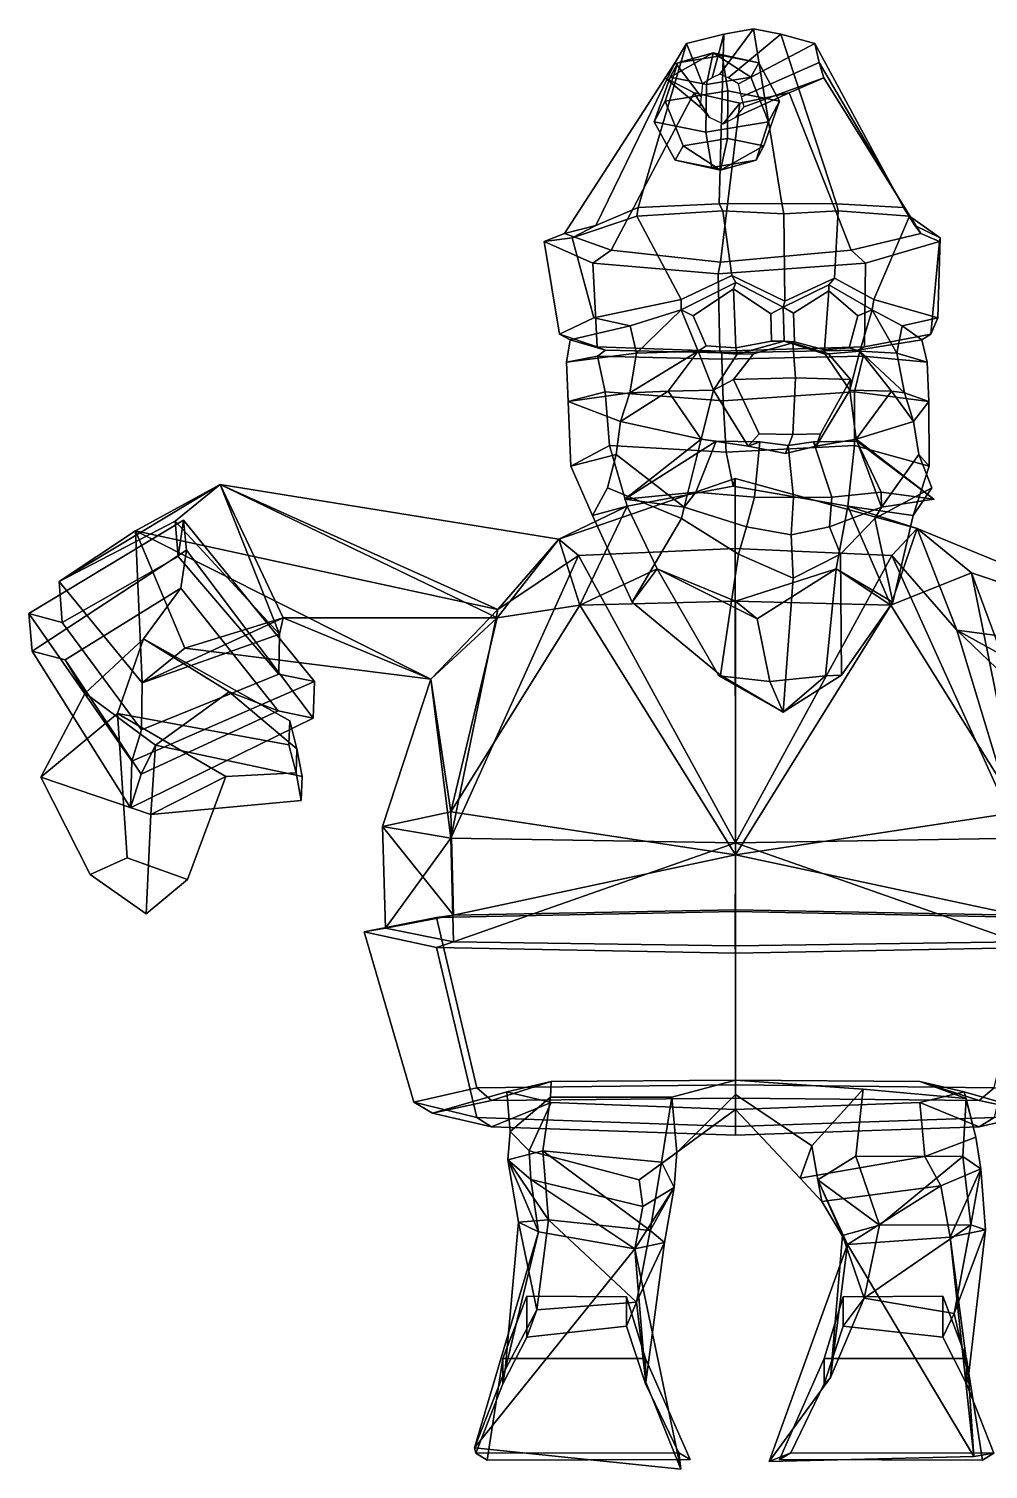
# Model space of a CAD drawing. Extents: x -236 to 242, y -156 to 321.
# Drawn here: x -235.5 to 82, y -156 to 320.6 of the extents above; entities that cross this region are included whole.
import ezdxf

# ---------------------------------------------------------------- set-up
doc = ezdxf.new("R2010")
doc.units = 0

msp = doc.modelspace()

# ---------------------------------------------------------------- linework, layer by layer
for p in [(-38.258839, 164.923309, 106.861572), (63.993511, 164.923309, 87.839935)]:
    msp.add_point(p)
for points in [[(-6.808694, 305.63208, -5.775393), (-9.38543, 304.433685, -4.88881), (-5.545339, 318.81897, 53.368328), (4.241698, 320.606689, 53.343491)], [(13.705205, 262.85379, 104.062263), (4.241698, 320.606689, 53.343491), (-5.545339, 318.81897, 53.368328), (-7.108913, 262.733826, 100.372612)], [(-6.808694, 305.63208, -5.775393), (4.241698, 320.606689, 53.343491), (13.382947, 318.81897, 49.847172), (-4.08551, 304.433685, -5.874733)], [(13.705205, 262.85379, 104.062263), (31.800095, 262.733826, 93.134506), (13.382947, 318.81897, 49.847172), (4.241698, 320.606689, 53.343491)], [(-47.85104, 255.542114, 66.723106), (-33.910416, 261.456726, 92.230209), (-17.827755, 315.755676, 52.576054), (-21.600779, 309.44635, 46.940079)], [(-33.910416, 261.456726, 92.230209), (-7.108913, 262.733826, 100.372612), (-5.545339, 318.81897, 53.368328), (-17.827755, 315.755676, 52.576054)], [(-12.544119, 302.38028, -3.603395), (-13.023054, 298.150909, -2.077007), (-21.600779, 309.44635, 46.940079), (-17.827755, 315.755676, 52.576054)], [(-9.38543, 304.433685, -4.88881), (-12.544119, 302.38028, -3.603395), (-17.827755, 315.755676, 52.576054), (-5.545339, 318.81897, 53.368328)], [(-4.08551, 304.433685, -5.874733), (13.382947, 318.81897, 49.847172), (24.558802, 315.755676, 44.69104), (-0.675882, 302.38028, -5.811196)], [(-0.675882, 302.38028, -5.811196), (24.558802, 315.755676, 44.69104), (26.052675, 309.44635, 38.075287), (0.319913, 298.150909, -4.559146)], [(53.880604, 261.456726, 75.898758), (24.558802, 315.755676, 44.69104), (13.382947, 318.81897, 49.847172), (31.800095, 262.733826, 93.134506)], [(57.71608, 255.542114, 47.084839), (26.052675, 309.44635, 38.075287), (24.558802, 315.755676, 44.69104), (53.880604, 261.456726, 75.898758)], [(-4.149041, 300.04068, 8.467204), (-6.072944, 311.767273, -1.874909), (-20.744724, 309.363892, -6.333537), (-24.89809, 296.641846, 2.161774)], [(-20.744724, 309.363892, -6.333537), (-9.011209, 312.642548, -17.669815), (-23.329573, 304.55719, -20.228611)], [(-9.011209, 312.642548, -17.669815), (-11.242648, 302.153809, -29.665115), (-23.329573, 304.55719, -20.228611)], [(-6.072944, 311.767273, -1.874909), (-9.011209, 312.642548, -17.669815), (-20.744724, 309.363892, -6.333537)], [(-9.011209, 312.642548, -17.669815), (3.429176, 304.55719, -25.206436), (-11.242648, 302.153809, -29.665115)], [(6.014022, 309.363892, -11.311361), (3.429176, 304.55719, -25.206436), (-9.011209, 312.642548, -17.669815)], [(-6.072944, 311.767273, -1.874909), (6.014022, 309.363892, -11.311361), (-9.011209, 312.642548, -17.669815)], [(-4.149041, 300.04068, 8.467204), (12.944486, 296.641846, -4.877931), (6.014022, 309.363892, -11.311361), (-6.072944, 311.767273, -1.874909)], [(-58.231384, 252.881866, 45.205505), (-47.85104, 255.542114, 66.723106), (-21.600779, 309.44635, 46.940079), (-24.931002, 304.356964, 42.447205)], [(-24.89809, 296.641846, 2.161774), (-20.744724, 309.363892, -6.333537), (-23.329573, 304.55719, -20.228611), (-28.553631, 289.844086, -17.488905)], [(-13.023054, 298.150909, -2.077007), (-13.489672, 294.739319, -0.830821), (-24.931002, 304.356964, 42.447205), (-21.600779, 309.44635, 46.940079)], [(0.319913, 298.150909, -4.559146), (26.052675, 309.44635, 38.075287), (27.544447, 304.356934, 32.685394), (1.203454, 294.739319, -3.564125)], [(12.944486, 296.641846, -4.877931), (9.288946, 289.844086, -24.528608), (3.429176, 304.55719, -25.206436), (6.014022, 309.363892, -11.311361)], [(59.664108, 252.881866, 23.273832), (27.544447, 304.356934, 32.685394), (26.052675, 309.44635, 38.075287), (57.71608, 255.542114, 47.084839)], [(-42.796848, 247.394714, 21.072264), (-58.231384, 252.881866, 45.205505), (-24.931002, 304.356964, 42.447205), (-15.292675, 299.381927, 35.656757)], [(-23.329573, 304.55719, -20.228611), (-11.242648, 302.153809, -29.665115), (-11.460105, 286.445221, -30.834068), (-28.553631, 289.844086, -17.488905)], [(-13.489672, 294.739319, -0.830821), (-10.335562, 291.404419, -0.284221), (-15.292675, 299.381927, 35.656757), (-24.931002, 304.356964, 42.447205)], [(3.429176, 304.55719, -25.206436), (9.288946, 289.844086, -24.528608), (-11.460105, 286.445221, -30.834068), (-11.242648, 302.153809, -29.665115)], [(1.203454, 294.739319, -3.564125), (27.544447, 304.356934, 32.685394), (16.10898, 299.381927, 29.815224), (-1.543099, 291.404419, -1.919848)], [(36.583569, 247.394714, 6.305411), (16.10898, 299.381927, 29.815224), (27.544447, 304.356934, 32.685394), (59.664108, 252.881866, 23.273832)], [(-6.598079, 243.370392, -5.079691), (-42.796848, 247.394714, 21.072264), (-15.292675, 299.381927, 35.656757), (-0.197205, 296.030334, 29.481842)], [(-24.89809, 296.641846, 2.161774), (-28.553631, 289.844086, -17.488905), (-21.623119, 277.12204, -11.055423), (-19.038273, 281.928741, 2.839652)], [(-4.149041, 300.04068, 8.467204), (-24.89809, 296.641846, 2.161774), (-19.038273, 281.928741, 2.839652), (-4.366491, 284.332123, 7.29828)], [(-10.335562, 291.404419, -0.284221), (-5.802052, 289.157715, -0.364075), (-0.197205, 296.030334, 29.481842), (-15.292675, 299.381927, 35.656757)], [(-6.598079, 243.370392, -5.079691), (-0.197205, 296.030334, 29.481842), (16.10898, 299.381927, 29.815224), (36.583569, 247.394714, 6.305411)], [(-1.543099, 291.404419, -1.919848), (16.10898, 299.381927, 29.815224), (-0.197205, 296.030334, 29.481842), (-5.802052, 289.157715, -0.364075)], [(-4.149041, 300.04068, 8.467204), (-4.366491, 284.332123, 7.29828), (7.720472, 281.928741, -2.138172), (12.944486, 296.641846, -4.877931)], [(12.944486, 296.641846, -4.877931), (7.720472, 281.928741, -2.138172), (5.135626, 277.12204, -16.033247), (9.288946, 289.844086, -24.528608)], [(-21.623119, 277.12204, -11.055423), (-28.553631, 289.844086, -17.488905), (-11.460105, 286.445221, -30.834068), (-9.536196, 274.718658, -20.491926)], [(5.135626, 277.12204, -16.033247), (-9.536196, 274.718658, -20.491926), (-11.460105, 286.445221, -30.834068), (9.288946, 289.844086, -24.528608)], [(-19.038273, 281.928741, 2.839652), (-21.623119, 277.12204, -11.055423), (-6.597929, 273.843384, -4.696959)], [(-4.366491, 284.332123, 7.29828), (-19.038273, 281.928741, 2.839652), (-6.597929, 273.843384, -4.696959)], [(-4.366491, 284.332123, 7.29828), (-6.597929, 273.843384, -4.696959), (7.720472, 281.928741, -2.138172)], [(7.720472, 281.928741, -2.138172), (-6.597929, 273.843384, -4.696959), (5.135626, 277.12204, -16.033247)], [(-6.597929, 273.843384, -4.696959), (-21.623119, 277.12204, -11.055423), (-9.536196, 274.718658, -20.491926)], [(-6.597929, 273.843384, -4.696959), (-9.536196, 274.718658, -20.491926), (5.135626, 277.12204, -16.033247)], [(-5.841773, 260.33783, 105.059082), (-7.108913, 262.733826, 100.372612), (-33.910416, 261.456726, 92.230209), (-34.302666, 258.647583, 96.914574)], [(14.344739, 259.416138, 107.500137), (13.705205, 262.85379, 104.062263), (-7.108913, 262.733826, 100.372612), (-5.841773, 260.33783, 105.059082)], [(14.344739, 259.416138, 107.500137), (32.303017, 260.33783, 97.96315), (31.800095, 262.733826, 93.134506), (13.705205, 262.85379, 104.062263)], [(32.303017, 260.33783, 97.96315), (55.931149, 258.647583, 80.128708), (53.880604, 261.456726, 75.898758), (31.800095, 262.733826, 93.134506)], [(-34.302666, 258.647583, 96.914574), (-33.910416, 261.456726, 92.230209), (-47.85104, 255.542114, 66.723106), (-55.773075, 251.447357, 69.5131)], [(-19.629509, 231.023346, 99.748329), (-34.302666, 258.647583, 96.914574), (-55.773075, 251.447357, 69.5131), (-48.576126, 224.981628, 86.072327)], [(-2.866018, 238.94989, 108.168839), (-5.841773, 260.33783, 105.059082), (-34.302666, 258.647583, 96.914574), (-19.629509, 231.023346, 99.748329)], [(14.618217, 230.504211, 108.970245), (14.344739, 259.416138, 107.500137), (-5.841773, 260.33783, 105.059082), (-2.866018, 238.94989, 108.168839)], [(14.618217, 230.504211, 108.970245), (31.050222, 238.143799, 101.907814), (32.303017, 260.33783, 97.96315), (14.344739, 259.416138, 107.500137)], [(31.050222, 238.143799, 101.907814), (44.115944, 231.023346, 87.889999), (55.931149, 258.647583, 80.128708), (32.303017, 260.33783, 97.96315)], [(44.115944, 231.023346, 87.889999), (65.350807, 224.981628, 64.878914), (66.111458, 251.447357, 46.839359), (55.931149, 258.647583, 80.128708)], [(55.931149, 258.647583, 80.128708), (66.111458, 251.447357, 46.839359), (57.71608, 255.542114, 47.084839), (53.880604, 261.456726, 75.898758)], [(-55.773075, 251.447357, 69.5131), (-47.85104, 255.542114, 66.723106), (-58.231384, 252.881866, 45.205505), (-64.949829, 250.170593, 44.928284)], [(-64.949829, 250.170593, 44.928284), (-58.231384, 252.881866, 45.205505), (-42.796848, 247.394714, 21.072264), (-48.883209, 243.042969, 18.584473)], [(65.83342, 250.170593, 20.599148), (41.368145, 243.042969, 1.795338), (36.583569, 247.394714, 6.305411), (59.664108, 252.881866, 23.273832)], [(66.111458, 251.447357, 46.839359), (65.83342, 250.170593, 20.599148), (59.664108, 252.881866, 23.273832), (57.71608, 255.542114, 47.084839)], [(-48.576126, 224.981628, 86.072327), (-55.773075, 251.447357, 69.5131), (-64.949829, 250.170593, 44.928284), (-59.925209, 219.605164, 50.070969)], [(-59.925209, 219.605164, 50.070969), (-64.949829, 250.170593, 44.928284), (-48.883209, 243.042969, 18.584473), (-47.456104, 215.33374, 21.360506)], [(62.994282, 219.605164, 27.204699), (41.034798, 215.33374, 4.898863), (41.368145, 243.042969, 1.795338), (65.83342, 250.170593, 20.599148)], [(65.350807, 224.981628, 64.878914), (62.994282, 219.605164, 27.204699), (65.83342, 250.170593, 20.599148), (66.111458, 251.447357, 46.839359)], [(-48.883209, 243.042969, 18.584473), (-42.796848, 247.394714, 21.072264), (-6.598079, 243.370392, -5.079691), (-7.390259, 239.493286, -9.33812)], [(41.368145, 243.042969, 1.795338), (-7.390259, 239.493286, -9.33812), (-6.598079, 243.370392, -5.079691), (36.583569, 247.394714, 6.305411)], [(-47.456104, 215.33374, 21.360506), (-48.883209, 243.042969, 18.584473), (-7.390259, 239.493286, -9.33812), (-6.816685, 213.885559, -6.254825)], [(-2.866018, 238.94989, 108.168839), (-19.629509, 231.023346, 99.748329), (-19.639551, 227.624817, 98.093864), (-1.573508, 236.651062, 106.539528)], [(41.034798, 215.33374, 4.898863), (-6.816685, 213.885559, -6.254825), (-7.390259, 239.493286, -9.33812), (41.368145, 243.042969, 1.795338)], [(14.618217, 230.504211, 108.970245), (-2.866018, 238.94989, 108.168839), (-1.573508, 236.651062, 106.539528), (14.095693, 228.45105, 106.161362)], [(-2.286858, 234.604797, 104.120193), (-1.573508, 236.651062, 106.539528), (-19.639551, 227.624817, 98.093864), (-15.724704, 225.67337, 97.153854)], [(-1.527051, 215.037842, 103.287094), (-2.286858, 234.604797, 104.120193), (-15.724704, 225.67337, 97.153854), (-11.402981, 215.671326, 99.897758)], [(-2.286858, 234.604797, 104.120193), (10.043029, 226.343018, 103.978317), (14.095693, 228.45105, 106.161362), (-1.573508, 236.651062, 106.539528)], [(10.043029, 226.343018, 103.978317), (-2.286858, 234.604797, 104.120193), (-1.527051, 215.037842, 103.287094), (10.295209, 217.291138, 105.333931)], [(14.618217, 230.504211, 108.970245), (14.095693, 228.45105, 106.161362), (29.258263, 235.845032, 100.852303), (31.050222, 238.143799, 101.907814)], [(29.259806, 233.899017, 98.089111), (29.258263, 235.845032, 100.852303), (14.095693, 228.45105, 106.161362), (17.569338, 226.472656, 102.754181)], [(17.569338, 226.472656, 102.754181), (17.861841, 217.045776, 104.326561), (27.761381, 214.389465, 97.23539), (29.259806, 233.899017, 98.089111)], [(27.761381, 214.389465, 97.23539), (36.003929, 215.014069, 89.258972), (38.846939, 225.645447, 84.452904), (29.259806, 233.899017, 98.089111)], [(31.050222, 238.143799, 101.907814), (29.258263, 235.845032, 100.852303), (43.530354, 227.624817, 86.342598), (44.115944, 231.023346, 87.889999)], [(29.259806, 233.899017, 98.089111), (38.846939, 225.645447, 84.452904), (43.530354, 227.624817, 86.342598), (29.258263, 235.845032, 100.852303)], [(-36.494152, 222.360321, 84.501198), (-19.639551, 227.624817, 98.093864), (-19.629509, 231.023346, 99.748329), (-48.576126, 224.981628, 86.072327)], [(53.512074, 222.360321, 67.75766), (65.350807, 224.981628, 64.878914), (44.115944, 231.023346, 87.889999), (43.530354, 227.624817, 86.342598)], [(-48.576126, 224.981628, 86.072327), (-59.925209, 219.605164, 50.070969), (-56.426926, 217.667969, 50.802223), (-36.494152, 222.360321, 84.501198)], [(-34.382431, 213.282532, 85.066307), (-19.639551, 227.624817, 98.093864), (-36.494152, 222.360321, 84.501198)], [(-13.989981, 213.8927, 101.505859), (-19.639551, 227.624817, 98.093864), (-34.382431, 213.282532, 85.066307)], [(-11.402981, 215.671326, 99.897758), (-15.724704, 225.67337, 97.153854), (-19.639551, 227.624817, 98.093864), (-13.989981, 213.8927, 101.505859)], [(10.295209, 217.291138, 105.333931), (14.407493, 217.232605, 107.837471), (14.095693, 228.45105, 106.161362), (10.043029, 226.343018, 103.978317)], [(17.861841, 217.045776, 104.326561), (17.569338, 226.472656, 102.754181), (14.095693, 228.45105, 106.161362), (14.407493, 217.232605, 107.837471)], [(36.003929, 215.014069, 89.258972), (39.485703, 213.8927, 91.557976), (43.530354, 227.624817, 86.342598), (38.846939, 225.645447, 84.452904)], [(39.485703, 213.8927, 91.557976), (51.744835, 213.282532, 69.044365), (43.530354, 227.624817, 86.342598)], [(51.744835, 213.282532, 69.044365), (53.512074, 222.360321, 67.75766), (43.530354, 227.624817, 86.342598)], [(65.350807, 224.981628, 64.878914), (53.512074, 222.360321, 67.75766), (59.992989, 217.667969, 29.145048), (62.994282, 219.605164, 27.204699)], [(-59.925209, 219.605164, 50.070969), (-47.456104, 215.33374, 21.360506), (-44.713692, 214.283691, 21.962133), (-56.426926, 217.667969, 50.802223)], [(-36.494152, 222.360321, 84.501198), (-56.426926, 217.667969, 50.802223), (-57.607002, 210.339478, 52.684441), (-34.382431, 213.282532, 85.066307)], [(62.994282, 219.605164, 27.204699), (59.992989, 217.667969, 29.145048), (38.692192, 214.283691, 6.446437), (41.034798, 215.33374, 4.898863)], [(53.512074, 222.360321, 67.75766), (51.744835, 213.282532, 69.044365), (61.770977, 210.339478, 30.476986), (59.992989, 217.667969, 29.145048)], [(-57.607002, 210.339478, 52.684441), (-56.426926, 217.667969, 50.802223), (-44.713692, 214.283691, 21.962133), (-47.372646, 212.260742, 20.312237)], [(-47.456104, 215.33374, 21.360506), (-6.816685, 213.885559, -6.254825), (-6.14652, 213.34668, -2.652298), (-44.713692, 214.283691, 21.962133)], [(-1.527051, 215.037842, 103.287094), (-11.402981, 215.671326, 99.897758), (-13.989981, 213.8927, 101.505859), (-1.070295, 212.983704, 105.562576)], [(41.034798, 215.33374, 4.898863), (38.692192, 214.283691, 6.446437), (-6.14652, 213.34668, -2.652298), (-6.816685, 213.885559, -6.254825)], [(18.185089, 205.141357, 126.731468), (17.303974, 216.694946, 121.994965), (4.288918, 213.059845, 121.050865), (-2.357351, 204.58075, 124.015274)], [(-1.527051, 215.037842, 103.287094), (-1.070295, 212.983704, 105.562576), (14.407493, 217.232605, 107.837471), (10.295209, 217.291138, 105.333931)], [(17.303974, 216.694946, 121.994965), (14.407493, 217.232605, 107.837471), (-1.070295, 212.983704, 105.562576), (4.288918, 213.059845, 121.050865)], [(17.303974, 216.694946, 121.994965), (29.10886, 213.059845, 116.433701), (28.031796, 212.983704, 100.148819), (14.407493, 217.232605, 107.837471)], [(27.761381, 214.389465, 97.23539), (17.861841, 217.045776, 104.326561), (14.407493, 217.232605, 107.837471), (28.031796, 212.983704, 100.148819)], [(18.185089, 205.141357, 126.731468), (36.376541, 204.58075, 116.809746), (29.10886, 213.059845, 116.433701), (17.303974, 216.694946, 121.994965)], [(27.761381, 214.389465, 97.23539), (28.031796, 212.983704, 100.148819), (39.485703, 213.8927, 91.557976), (36.003929, 215.014069, 89.258972)], [(61.770977, 210.339478, 30.476986), (40.579952, 212.260742, 3.950732), (38.692192, 214.283691, 6.446437), (59.992989, 217.667969, 29.145048)], [(-34.382431, 213.282532, 85.066307), (-57.607002, 210.339478, 52.684441), (-57.088707, 197.296478, 55.589672), (-36.669739, 200.197144, 86.121803)], [(-57.088707, 197.296478, 55.589672), (-57.607002, 210.339478, 52.684441), (-47.372646, 212.260742, 20.312237), (-44.819256, 200.496643, 19.030302)], [(-47.372646, 212.260742, 20.312237), (-44.713692, 214.283691, 21.962133), (-6.14652, 213.34668, -2.652298), (-6.148308, 211.300049, -2.661911)], [(-44.819256, 200.496643, 19.030302), (-47.372646, 212.260742, 20.312237), (-6.148308, 211.300049, -2.661911), (-5.732645, 197.533691, -0.427482)], [(-36.669739, 200.197144, 86.121803), (-13.989981, 213.8927, 101.505859), (-34.382431, 213.282532, 85.066307)], [(-23.913427, 200.747314, 107.37616), (-13.989981, 213.8927, 101.505859), (-36.669739, 200.197144, 86.121803)], [(-23.913427, 200.747314, 107.37616), (-8.976098, 201.078827, 107.669403), (-13.989981, 213.8927, 101.505859)], [(-8.976098, 201.078827, 107.669403), (-1.070295, 212.983704, 105.562576), (-13.989981, 213.8927, 101.505859)], [(-2.357351, 204.58075, 124.015274), (4.288918, 213.059845, 121.050865), (-1.070295, 212.983704, 105.562576), (-8.976098, 201.078827, 107.669403)], [(40.579952, 212.260742, 3.950732), (-6.148308, 211.300049, -2.661911), (-6.14652, 213.34668, -2.652298), (38.692192, 214.283691, 6.446437)], [(37.736382, 200.496643, 3.672775), (-5.732645, 197.533691, -0.427482), (-6.148308, 211.300049, -2.661911), (40.579952, 212.260742, 3.950732)], [(36.166359, 201.078827, 99.271713), (39.485703, 213.8927, 91.557976), (28.031796, 212.983704, 100.148819)], [(36.376541, 204.58075, 116.809746), (36.166359, 201.078827, 99.271713), (28.031796, 212.983704, 100.148819), (29.10886, 213.059845, 116.433701)], [(49.998981, 200.747314, 93.626503), (39.485703, 213.8927, 91.557976), (36.166359, 201.078827, 99.271713)], [(62.332104, 197.296478, 33.374249), (37.736382, 200.496643, 3.672775), (40.579952, 212.260742, 3.950732), (61.770977, 210.339478, 30.476986)], [(49.998981, 200.747314, 93.626503), (54.258701, 200.197144, 69.206711), (39.485703, 213.8927, 91.557976)], [(54.258701, 200.197144, 69.206711), (51.744835, 213.282532, 69.044365), (39.485703, 213.8927, 91.557976)], [(51.744835, 213.282532, 69.044365), (54.258701, 200.197144, 69.206711), (62.332104, 197.296478, 33.374249), (61.770977, 210.339478, 30.476986)], [(17.27807, 186.366089, 121.855721), (18.185089, 205.141357, 126.731468), (-2.357351, 204.58075, 124.015274), (6.216031, 186.579102, 118.571815)], [(17.27807, 186.366089, 121.855721), (26.41918, 186.579102, 114.813499), (36.376541, 204.58075, 116.809746), (18.185089, 205.141357, 126.731468)], [(-56.179115, 175.85965, 58.093349), (-57.088707, 197.296478, 55.589672), (-44.819256, 200.496643, 19.030302), (-43.315018, 182.711273, 22.78203)], [(-36.669739, 200.197144, 86.121803), (-57.088707, 197.296478, 55.589672), (-39.683334, 190.657532, 86.686684)], [(-43.315018, 182.711273, 22.78203), (-44.819256, 200.496643, 19.030302), (-5.732645, 197.533691, -0.427482), (-4.736938, 180.464233, 4.925025)], [(-39.683334, 190.657532, 86.686684), (-23.913427, 200.747314, 107.37616), (-36.669739, 200.197144, 86.121803)], [(-13.009804, 184.778015, 103.128212), (-23.913427, 200.747314, 107.37616), (-39.683334, 190.657532, 86.686684)], [(-13.009804, 184.778015, 103.128212), (-8.976098, 201.078827, 107.669403), (-23.913427, 200.747314, 107.37616)], [(2.476554, 182.509308, 106.398094), (-8.976098, 201.078827, 107.669403), (-13.009804, 184.778015, 103.128212)], [(6.216031, 186.579102, 118.571815), (-2.357351, 204.58075, 124.015274), (-8.976098, 201.078827, 107.669403), (2.476554, 182.509308, 106.398094)], [(37.681927, 182.711273, 7.71446), (-4.736938, 180.464233, 4.925025), (-5.732645, 197.533691, -0.427482), (37.736382, 200.496643, 3.672775)], [(26.41918, 186.579102, 114.813499), (25.022678, 182.509308, 102.203918), (36.166359, 201.078827, 99.271713), (36.376541, 204.58075, 116.809746)], [(25.022678, 182.509308, 102.203918), (38.297176, 184.778015, 93.583763), (36.166359, 201.078827, 99.271713)], [(38.297176, 184.778015, 93.583763), (49.998981, 200.747314, 93.626503), (36.166359, 201.078827, 99.271713)], [(62.383705, 175.85965, 36.037537), (37.681927, 182.711273, 7.71446), (37.736382, 200.496643, 3.672775), (62.332104, 197.296478, 33.374249)], [(38.297176, 184.778015, 93.583763), (57.27383, 190.657532, 68.650093), (49.998981, 200.747314, 93.626503)], [(57.27383, 190.657532, 68.650093), (54.258701, 200.197144, 69.206711), (49.998981, 200.747314, 93.626503)], [(54.258701, 200.197144, 69.206711), (57.27383, 190.657532, 68.650093), (62.332104, 197.296478, 33.374249)], [(-41.11182, 179.757019, 87.787621), (-39.683334, 190.657532, 86.686684), (-57.088707, 197.296478, 55.589672), (-56.179115, 175.85965, 58.093349)], [(59.002663, 179.757019, 69.163689), (62.383705, 175.85965, 36.037537), (62.332104, 197.296478, 33.374249), (57.27383, 190.657532, 68.650093)], [(-41.11182, 179.757019, 87.787621), (-18.600531, 162.362579, 111.94001), (-13.009804, 184.778015, 103.128212), (-39.683334, 190.657532, 86.686684)], [(59.002663, 179.757019, 69.163689), (57.27383, 190.657532, 68.650093), (38.297176, 184.778015, 93.583763), (46.682693, 162.362579, 99.795609)], [(17.27807, 186.366089, 121.855721), (6.216031, 186.579102, 118.571815), (2.476554, 182.509308, 106.398094), (14.860328, 180.07486, 110.271729)], [(17.27807, 186.366089, 121.855721), (14.860328, 180.07486, 110.271729), (25.022678, 182.509308, 102.203918), (26.41918, 186.579102, 114.813499)], [(-49.028454, 159.518372, 61.929104), (-56.179115, 175.85965, 58.093349), (-43.315018, 182.711273, 22.78203), (-37.480755, 162.648193, 37.316017)], [(-37.480755, 162.648193, 37.316017), (-43.315018, 182.711273, 22.78203), (-4.736938, 180.464233, 4.925025), (-2.411843, 169.312134, 10.874369)], [(-8.112191, 184.183105, 116.517868), (-13.009804, 184.778015, 103.128212), (-38.258839, 164.923309, 106.861572)], [(-38.258839, 164.923309, 106.861572), (-13.009804, 184.778015, 103.128212), (-18.600531, 162.362579, 111.94001)], [(-14.842847, 167.304688, 121.220551), (-8.112191, 184.183105, 116.517868), (-38.258839, 164.923309, 106.861572)], [(6.361489, 183.928162, 113.959984), (-8.112191, 184.183105, 116.517868), (-14.842847, 167.304688, 121.220551), (4.669598, 165.626831, 126.522797)], [(-8.112191, 184.183105, 116.517868), (6.361489, 183.928162, 113.959984), (2.476554, 182.509308, 106.398094), (-13.009804, 184.778015, 103.128212)], [(35.461796, 162.648193, 32.221077), (-2.411843, 169.312134, 10.874369), (-4.736938, 180.464233, 4.925025), (37.681927, 182.711273, 7.71446)], [(15.756238, 182.678223, 115.087769), (14.860328, 180.07486, 110.271729), (2.476554, 182.509308, 106.398094), (6.361489, 183.928162, 113.959984)], [(4.669598, 165.626831, 126.522797), (17.568489, 165.463928, 124.829666), (15.756238, 182.678223, 115.087769), (6.361489, 183.928162, 113.959984)], [(15.756238, 182.678223, 115.087769), (24.116951, 183.928162, 110.656998), (25.022678, 182.509308, 102.203918), (14.860328, 180.07486, 110.271729)], [(30.213348, 165.626831, 121.770981), (24.116951, 183.928162, 110.656998), (15.756238, 182.678223, 115.087769), (17.568489, 165.463928, 124.829666)], [(38.542229, 184.183105, 107.838913), (38.297176, 184.778015, 93.583763), (25.022678, 182.509308, 102.203918), (24.116951, 183.928162, 110.656998)], [(24.116951, 183.928162, 110.656998), (30.213348, 165.626831, 121.770981), (46.513748, 167.304688, 109.806602), (38.542229, 184.183105, 107.838913)], [(57.090759, 159.518372, 42.188129), (35.461796, 162.648193, 32.221077), (37.681927, 182.711273, 7.71446), (62.383705, 175.85965, 36.037537)], [(38.542229, 184.183105, 107.838913), (63.993511, 164.923309, 87.839935), (38.297176, 184.778015, 93.583763)], [(63.993511, 164.923309, 87.839935), (46.682693, 162.362579, 99.795609), (38.297176, 184.778015, 93.583763)], [(46.513748, 167.304688, 109.806602), (63.993511, 164.923309, 87.839935), (38.542229, 184.183105, 107.838913)], [(-49.028454, 159.518372, 61.929104), (-44.072365, 168.704865, 92.230827), (-41.11182, 179.757019, 87.787621), (-56.179115, 175.85965, 58.093349)], [(-41.11182, 179.757019, 87.787621), (-44.072365, 168.704865, 92.230827), (-19.539427, 158.616516, 103.157455), (-18.600531, 162.362579, 111.94001)], [(59.002663, 179.757019, 69.163689), (46.682693, 162.362579, 99.795609), (44.400501, 158.616516, 91.262939), (63.362976, 168.704865, 72.245018)], [(57.090759, 159.518372, 42.188129), (62.383705, 175.85965, 36.037537), (59.002663, 179.757019, 69.163689), (63.362976, 168.704865, 72.245018)], [(-1.769159, 171.83075, 7.656127), (-1.77885, 148.654846, -44.956768), (-53.590374, 146.346008, -34.732693), (-60.141422, 151.707458, 5.372031)], [(-1.769159, 171.83075, 7.656127), (-60.141422, 151.707458, 5.372031), (-37.480755, 162.648193, 37.316017), (-2.411843, 169.312134, 10.874369)], [(-2.411843, 169.312134, 10.874369), (35.461796, 162.648193, 32.221077), (58.454365, 155.299347, 3.426355), (-1.769159, 171.83075, 7.656127)], [(-1.769159, 171.83075, 7.656127), (58.454365, 155.299347, 3.426355), (50.107563, 146.346008, -34.732693), (-1.77885, 148.654846, -44.956768)], [(-225.477722, 137.70929, 59.617889), (-187.087448, 157.709412, 66.962463), (-172.218933, 169.823059, 17.482771)], [(-225.477722, 137.70929, 59.617889), (-172.218933, 169.823059, 17.482771), (-200.188263, 154.482483, -12.27704)], [(-80.284149, 128.409546, -30.859509), (-200.188263, 154.482483, -12.27704), (-172.218933, 169.823059, 17.482771)], [(-152.578339, 120.3078, 51.680317), (-172.218933, 169.823059, 17.482771), (-187.087448, 157.709412, 66.962463)], [(-80.580864, 125.667358, 48.721897), (-60.141422, 151.707458, 5.372031), (-172.218933, 169.823059, 17.482771)], [(-80.580864, 125.667358, 48.721897), (-172.218933, 169.823059, 17.482771), (-151.399536, 125.685303, 38.197159)], [(-80.284149, 128.409546, -30.859509), (-172.218933, 169.823059, 17.482771), (-60.141422, 151.707458, 5.372031)], [(-152.578339, 120.3078, 51.680317), (-151.399536, 125.685303, 38.197159), (-172.218933, 169.823059, 17.482771)], [(-19.539427, 158.616516, 103.157455), (-44.072365, 168.704865, 92.230827), (-49.028454, 159.518372, 61.929104), (-35.881382, 130.862762, 77.497375)], [(-18.600531, 162.362579, 111.94001), (-14.842847, 167.304688, 121.220551), (-38.258839, 164.923309, 106.861572)], [(4.669598, 165.626831, 126.522797), (-14.842847, 167.304688, 121.220551), (-18.600531, 162.362579, 111.94001), (1.976379, 155.761383, 117.521881)], [(30.213348, 165.626831, 121.770981), (29.489597, 155.761383, 112.403694), (46.682693, 162.362579, 99.795609), (46.513748, 167.304688, 109.806602)], [(44.400501, 158.616516, 91.262939), (50.421658, 130.862762, 61.44273), (57.090759, 159.518372, 42.188129), (63.362976, 168.704865, 72.245018)], [(46.682693, 162.362579, 99.795609), (63.993511, 164.923309, 87.839935), (46.513748, 167.304688, 109.806602)], [(-60.141422, 151.707458, 5.372031), (-53.19817, 129.862305, 64.476288), (-37.480755, 162.648193, 37.316017)], [(-53.19817, 129.862305, 64.476288), (-27.621992, 141.890411, 67.957703), (-37.480755, 162.648193, 37.316017)], [(-35.881382, 130.862762, 77.497375), (-49.028454, 159.518372, 61.929104), (-37.480755, 162.648193, 37.316017), (-27.621992, 141.890411, 67.957703)], [(-0.67994, 146.746155, 120.642784), (1.976379, 155.761383, 117.521881), (-18.600531, 162.362579, 111.94001), (-19.539427, 158.616516, 103.157455)], [(17.568489, 165.463928, 124.829666), (4.669598, 165.626831, 126.522797), (1.976379, 155.761383, 117.521881), (16.763815, 153.12146, 120.504082)], [(17.568489, 165.463928, 124.829666), (16.763815, 153.12146, 120.504082), (29.489597, 155.761383, 112.403694), (30.213348, 165.626831, 121.770981)], [(33.090519, 146.746155, 114.360588), (44.400501, 158.616516, 91.262939), (46.682693, 162.362579, 99.795609), (29.489597, 155.761383, 112.403694)], [(50.421658, 130.862762, 61.44273), (31.670271, 141.890411, 62.153732), (35.461796, 162.648193, 32.221077), (57.090759, 159.518372, 42.188129)], [(49.740845, 129.862305, 64.47628), (35.461796, 162.648193, 32.221077), (31.670271, 141.890411, 62.153732)], [(58.454365, 155.299347, 3.426355), (35.461796, 162.648193, 32.221077), (49.740845, 129.862305, 64.47628)], [(-234.458176, 114.686279, 125.092583), (-183.341858, 148.103333, 136.701782), (-184.374084, 158.011902, 105.876175), (-235.549988, 127.162933, 94.430618)], [(-235.549988, 127.162933, 94.430618), (-184.374084, 158.011902, 105.876175), (-186.118912, 146.020844, 101.163132), (-224.45546, 124.190002, 93.09436)], [(-224.45546, 124.190002, 93.09436), (-186.118912, 146.020844, 101.163132), (-187.087448, 157.709412, 66.962463), (-225.477722, 137.70929, 59.617889)], [(-187.087448, 157.709412, 66.962463), (-186.118912, 146.020844, 101.163132), (-152.812134, 107.088348, 85.293549), (-152.578339, 120.3078, 51.680317)], [(-140.980789, 104.588745, 84.133553), (-152.812134, 107.088348, 85.293549), (-186.118912, 146.020844, 101.163132), (-184.374084, 158.011902, 105.876175)], [(-140.980789, 104.588745, 84.133553), (-184.374084, 158.011902, 105.876175), (-183.341858, 148.103333, 136.701782), (-141.409256, 92.47496, 114.961052)], [(-6.669838, 106.773376, 105.859238), (-0.67994, 146.746155, 120.642784), (-19.539427, 158.616516, 103.157455), (-35.881382, 130.862762, 77.497375)], [(33.36343, 106.773376, 98.411995), (50.421658, 130.862762, 61.44273), (44.400501, 158.616516, 91.262939), (33.090519, 146.746155, 114.360588)], [(-198.058151, 104.145187, 45.955395), (-225.477722, 137.70929, 59.617889), (-200.188263, 154.482483, -12.27704)], [(-102.546181, 105.429932, 4.063043), (-200.188263, 154.482483, -12.27704), (-80.284149, 128.409546, -30.859509)], [(-183.856659, 115.699219, 3.864569), (-200.188263, 154.482483, -12.27704), (-102.546181, 105.429932, 4.063043)], [(-198.058151, 104.145187, 45.955395), (-200.188263, 154.482483, -12.27704), (-183.856659, 115.699219, 3.864569)], [(17.457336, 138.78949, 124.232162), (16.763815, 153.12146, 120.504082), (1.976379, 155.761383, 117.521881), (-0.67994, 146.746155, 120.642784)], [(17.457336, 138.78949, 124.232162), (33.090519, 146.746155, 114.360588), (29.489597, 155.761383, 112.403694), (16.763815, 153.12146, 120.504082)], [(76.387352, 140.588745, 51.384529), (58.454365, 155.299347, 3.426355), (49.740845, 129.862305, 64.47628)], [(71.532959, 121.654114, -24.877623), (50.107563, 146.346008, -34.732693), (58.454365, 155.299347, 3.426355)], [(76.387352, 140.588745, 51.384529), (173.067703, 108.183228, 2.181736), (58.454365, 155.299347, 3.426355)], [(71.532959, 121.654114, -24.877623), (58.454365, 155.299347, 3.426355), (173.067703, 108.183228, 2.181736)], [(-234.458176, 114.686279, 125.092583), (-223.518112, 111.793579, 123.79026), (-185.252121, 135.559509, 131.772736), (-183.341858, 148.103333, 136.701782)], [(-141.409256, 92.47496, 114.961052), (-183.341858, 148.103333, 136.701782), (-185.252121, 135.559509, 131.772736), (-153.026505, 94.966843, 116.114861)], [(-80.580864, 125.667358, 48.721897), (-53.19817, 129.862305, 64.476288), (-60.141422, 151.707458, 5.372031)], [(-80.284149, 128.409546, -30.859509), (-60.141422, 151.707458, 5.372031), (-53.590374, 146.346008, -34.732693)], [(-1.681928, 51.206116, -102.115181), (-53.590374, 146.346008, -34.732693), (-1.77885, 148.654846, -44.956768)], [(-1.681928, 51.206116, -102.115181), (-1.77885, 148.654846, -44.956768), (50.107563, 146.346008, -34.732693)], [(-95.831055, 52.799011, -66.260246), (-53.590374, 146.346008, -34.732693), (-1.681928, 51.206116, -102.115181)], [(-95.831055, 52.799011, -66.260246), (-80.284149, 128.409546, -30.859509), (-53.590374, 146.346008, -34.732693)], [(14.0733, 94.468506, 106.041), (17.457336, 138.78949, 124.232162), (-0.67994, 146.746155, 120.642784), (-6.669838, 106.773376, 105.859238)], [(92.467201, 52.799011, -66.260254), (-1.681928, 51.206116, -102.115181), (50.107563, 146.346008, -34.732693)], [(14.0733, 94.468506, 106.041), (33.36343, 106.773376, 98.411995), (33.090519, 146.746155, 114.360588), (17.457336, 138.78949, 124.232162)], [(92.467201, 52.799011, -66.260254), (50.107563, 146.346008, -34.732693), (71.532959, 121.654114, -24.877623)], [(-1.681934, 131.250061, 74.092323), (-27.621992, 141.890411, 67.957703), (-53.19817, 129.862305, 64.476288)], [(-6.669838, 106.773376, 105.859238), (-35.881382, 130.862762, 77.497375), (-27.621992, 141.890411, 67.957703), (-7.203257, 106.529053, 89.76548)], [(-7.203257, 106.529053, 89.76548), (-27.621992, 141.890411, 67.957703), (5.479308, 125.370728, 59.843296), (9.668461, 104.645142, 82.362427)], [(5.479308, 125.370728, 59.843296), (-27.621992, 141.890411, 67.957703), (-1.681934, 131.250061, 74.092323)], [(5.479308, 125.370728, 59.843296), (-1.681934, 131.250061, 74.092323), (31.670271, 141.890411, 62.153732)], [(-1.681934, 131.250061, 74.092323), (49.740845, 129.862305, 64.47628), (31.670271, 141.890411, 62.153732)], [(28.073717, 106.529053, 83.203033), (9.668461, 104.645142, 82.362427), (5.479308, 125.370728, 59.843296), (31.670271, 141.890411, 62.153732)], [(33.36343, 106.773376, 98.411995), (28.073717, 106.529053, 83.203033), (31.670271, 141.890411, 62.153732), (50.421658, 130.862762, 61.44273)], [(92.467194, 61.532089, 94.748451), (76.387352, 140.588745, 51.384529), (49.740845, 129.862305, 64.47628)], [(92.467194, 61.532089, 94.748451), (89.991211, 103.931213, 17.418444), (76.387352, 140.588745, 51.384529)], [(89.991211, 103.931213, 17.418444), (142.697845, 118.27832, 44.483597), (76.387352, 140.588745, 51.384529)], [(76.387352, 140.588745, 51.384529), (142.697845, 118.27832, 44.483597), (173.067703, 108.183228, 2.181736)], [(-198.058151, 104.145187, 45.955395), (-198.242493, 88.611832, 78.653526), (-224.45546, 124.190002, 93.09436), (-225.477722, 137.70929, 59.617889)], [(-216.944778, 100.718033, 110.408394), (-197.594101, 118.773804, 121.393478), (-185.252121, 135.559509, 131.772736), (-223.518112, 111.793579, 123.79026)], [(-169.201889, 101.163544, 112.93335), (-153.026505, 94.966843, 116.114861), (-185.252121, 135.559509, 131.772736), (-197.594101, 118.773804, 121.393478)], [(-1.681935, 47.28714, 125.983452), (-53.19817, 129.862305, 64.476288), (-95.831062, 61.532089, 94.748459)], [(-95.831062, 61.532089, 94.748459), (-53.19817, 129.862305, 64.476288), (-80.580864, 125.667358, 48.721897)], [(-1.681935, 47.28714, 125.983452), (-1.681934, 131.250061, 74.092323), (-53.19817, 129.862305, 64.476288)], [(-1.681935, 47.28714, 125.983452), (49.740845, 129.862305, 64.47628), (-1.681934, 131.250061, 74.092323)], [(-1.681935, 47.28714, 125.983452), (92.467194, 61.532089, 94.748451), (49.740845, 129.862305, 64.47628)], [(-201.489883, 78.276428, 74.616592), (-201.908508, 62.81543, 105.086861), (-234.458176, 114.686279, 125.092583), (-235.549988, 127.162933, 94.430618)], [(-201.489883, 78.276428, 74.616592), (-235.549988, 127.162933, 94.430618), (-224.45546, 124.190002, 93.09436), (-198.242493, 88.611832, 78.653526)], [(-198.058151, 104.145187, 45.955395), (-183.856659, 115.699219, 3.864569), (-151.399536, 125.685303, 38.197159)], [(-198.058151, 104.145187, 45.955395), (-151.399536, 125.685303, 38.197159), (-152.578339, 120.3078, 51.680317)], [(-183.856659, 115.699219, 3.864569), (-102.546181, 105.429932, 4.063043), (-151.399536, 125.685303, 38.197159)], [(-102.546181, 105.429932, 4.063043), (-80.580864, 125.667358, 48.721897), (-151.399536, 125.685303, 38.197159)], [(-95.831055, 52.799011, -66.260246), (-102.546181, 105.429932, 4.063043), (-80.284149, 128.409546, -30.859509)], [(-95.831062, 61.532089, 94.748459), (-80.580864, 125.667358, 48.721897), (-102.546181, 105.429932, 4.063043)], [(-152.578339, 120.3078, 51.680317), (-152.812134, 107.088348, 85.293549), (-198.242493, 88.611832, 78.653526), (-198.058151, 104.145187, 45.955395)], [(92.467201, 52.799011, -66.260254), (71.532959, 121.654114, -24.877623), (89.991211, 103.931213, 17.418444)], [(71.532959, 121.654114, -24.877623), (173.067703, 108.183228, 2.181736), (174.94783, 64.582336, 1.551286)], [(89.991211, 103.931213, 17.418444), (71.532959, 121.654114, -24.877623), (174.94783, 64.582336, 1.551286)], [(-201.908508, 62.81543, 105.086861), (-198.416138, 73.982452, 109.448853), (-223.518112, 111.793579, 123.79026), (-234.458176, 114.686279, 125.092583)], [(-231.550247, 72.972107, 134.401871), (-206.232697, 94.0065, 149.765488), (-197.594101, 118.773804, 121.393478), (-216.944778, 100.718033, 110.408394)], [(-149.50827, 83.646393, 163.386612), (-149.161743, 91.59845, 153.183334), (-197.594101, 118.773804, 121.393478), (-206.232697, 94.0065, 149.765488)], [(-146.84317, 82.30159, 147.070572), (-169.201889, 101.163544, 112.93335), (-197.594101, 118.773804, 121.393478), (-149.161743, 91.59845, 153.183334)], [(-193.605896, 83.605469, 102.135574), (-216.944778, 100.718033, 110.408394), (-223.518112, 111.793579, 123.79026), (-198.416138, 73.982452, 109.448853)], [(-201.489883, 78.276428, 74.616592), (-198.242493, 88.611832, 78.653526), (-152.812134, 107.088348, 85.293549), (-140.980789, 104.588745, 84.133553)], [(-95.831062, 61.532089, 94.748459), (-102.546181, 105.429932, 4.063043), (-118.526443, 56.677856, 5.252769)], [(-118.526443, 56.677856, 5.252769), (-102.546181, 105.429932, 4.063043), (-95.831055, 52.799011, -66.260246)], [(14.0733, 94.468506, 106.041), (-6.669838, 106.773376, 105.859238), (-7.203257, 106.529053, 89.76548)], [(14.0733, 94.468506, 106.041), (-7.203257, 106.529053, 89.76548), (9.668461, 104.645142, 82.362427)], [(14.0733, 94.468506, 106.041), (9.668461, 104.645142, 82.362427), (28.073717, 106.529053, 83.203033)], [(14.0733, 94.468506, 106.041), (28.073717, 106.529053, 83.203033), (33.36343, 106.773376, 98.411995)], [(-195.157959, 60.568909, 127.739326), (-231.550247, 72.972107, 134.401871), (-216.944778, 100.718033, 110.408394), (-193.605896, 83.605469, 102.135574)], [(-201.489883, 78.276428, 74.616592), (-140.980789, 104.588745, 84.133553), (-141.409256, 92.47496, 114.961052), (-201.908508, 62.81543, 105.086861)], [(-193.605896, 83.605469, 102.135574), (-198.416138, 73.982452, 109.448853), (-153.026505, 94.966843, 116.114861), (-169.201889, 101.163544, 112.93335)], [(-145.126419, 73.223572, 141.139664), (-193.605896, 83.605469, 102.135574), (-169.201889, 101.163544, 112.93335), (-146.84317, 82.30159, 147.070572)], [(-215.247086, 40.795578, 182.385605), (-203.044647, 46.290756, 199.603592), (-206.232697, 94.0065, 149.765488), (-231.550247, 72.972107, 134.401871)], [(-183.083252, 39.122498, 196.075043), (-170.323883, 73.150665, 155.084167), (-206.232697, 94.0065, 149.765488), (-203.044647, 46.290756, 199.603592)], [(-147.067856, 74.354172, 157.304733), (-149.50827, 83.646393, 163.386612), (-206.232697, 94.0065, 149.765488), (-170.323883, 73.150665, 155.084167)], [(-201.908508, 62.81543, 105.086861), (-141.409256, 92.47496, 114.961052), (-153.026505, 94.966843, 116.114861), (-198.416138, 73.982452, 109.448853)], [(-147.067856, 74.354172, 157.304733), (-146.84317, 82.30159, 147.070572), (-149.161743, 91.59845, 153.183334), (-149.50827, 83.646393, 163.386612)], [(-145.462753, 65.248627, 151.375702), (-195.157959, 60.568909, 127.739326), (-193.605896, 83.605469, 102.135574), (-145.126419, 73.223572, 141.139664)], [(-145.462753, 65.248627, 151.375702), (-145.126419, 73.223572, 141.139664), (-146.84317, 82.30159, 147.070572), (-147.067856, 74.354172, 157.304733)], [(-196.760513, 27.788635, 188.416), (-215.247086, 40.795578, 182.385605), (-231.550247, 72.972107, 134.401871), (-195.157959, 60.568909, 127.739326)], [(-196.760513, 27.788635, 188.416), (-195.157959, 60.568909, 127.739326), (-170.323883, 73.150665, 155.084167), (-183.083252, 39.122498, 196.075043)], [(-145.462753, 65.248627, 151.375702), (-147.067856, 74.354172, 157.304733), (-170.323883, 73.150665, 155.084167), (-195.157959, 60.568909, 127.739326)], [(-94.991173, 27.269852, 82.543922), (-95.831062, 61.532089, 94.748459), (-118.526443, 56.677856, 5.252769)], [(-94.991173, 27.269852, 82.543922), (-1.681935, 47.28714, 125.983452), (-95.831062, 61.532089, 94.748459)], [(91.627304, 27.269836, 82.543915), (92.467194, 61.532089, 94.748451), (-1.681935, 47.28714, 125.983452)], [(-94.991173, 27.269852, 82.543922), (-118.526443, 56.677856, 5.252769), (-117.490891, 23.011749, 4.038927)], [(-117.490891, 23.011749, 4.038927), (-118.526443, 56.677856, 5.252769), (-95.831055, 52.799011, -66.260246)], [(-117.490891, 23.011749, 4.038927), (-95.831055, 52.799011, -66.260246), (-94.991165, 18.51709, -78.827469)], [(-94.991165, 18.51709, -78.827469), (-95.831055, 52.799011, -66.260246), (-1.681928, 51.206116, -102.115181)], [(91.627312, 18.51709, -78.827477), (-1.681928, 51.206116, -102.115181), (92.467201, 52.799011, -66.260254)], [(-94.991165, 18.51709, -78.827469), (-1.681928, 51.206116, -102.115181), (-1.722584, 17.106216, -110.152786)], [(91.627312, 18.51709, -78.827477), (-1.722584, 17.106216, -110.152786), (-1.681928, 51.206116, -102.115181)], [(-196.760513, 27.788635, 188.416), (-183.083252, 39.122498, 196.075043), (-203.044647, 46.290756, 199.603592), (-215.247086, 40.795578, 182.385605)], [(-94.991173, 27.269852, 82.543922), (-1.681934, 29.03302, 114.014206), (-1.681935, 47.28714, 125.983452)], [(91.627304, 27.269836, 82.543915), (-1.681935, 47.28714, 125.983452), (-1.681934, 29.03302, 114.014206)], [(-1.681935, 28.49559, 126.830368), (-1.681934, 29.03302, 114.014206), (-94.991173, 27.269852, 82.543922), (-100.619232, 26.521317, 91.269867)], [(-1.681935, 28.49559, 126.830368), (97.255356, 26.521317, 91.269859), (91.627304, 27.269836, 82.543915), (-1.681934, 29.03302, 114.014206)], [(-124.52597, 21.78656, 3.976675), (-100.619232, 26.521317, 91.269867), (-94.991173, 27.269852, 82.543922), (-117.490891, 23.011749, 4.038927)], [(-100.619232, 26.521317, 91.269867), (-124.52597, 21.78656, 3.976675), (-108.075157, -34.531982, 1.115117), (-87.286697, -29.797211, 88.40831)], [(-1.681934, -28.828262, 123.917732), (-1.681935, 28.49559, 126.830368), (-100.619232, 26.521317, 91.269867), (-87.286697, -29.797211, 88.40831)], [(-1.681934, -28.828262, 123.917732), (83.922836, -29.797211, 88.408302), (97.255356, 26.521317, 91.269859), (-1.681935, 28.49559, 126.830368)], [(-100.619225, 16.630707, -91.079803), (-124.52597, 21.78656, 3.976675), (-117.490891, 23.011749, 4.038927), (-94.991165, 18.51709, -78.827469)], [(-108.075157, -34.531982, 1.115117), (-124.52597, 21.78656, 3.976675), (-100.619225, 16.630707, -91.079803), (-87.28669, -39.68782, -93.94136)], [(-100.619225, 16.630707, -91.079803), (-94.991165, 18.51709, -78.827469), (-1.722584, 17.106216, -110.152786), (-1.682548, 14.75415, -126.631897)], [(-87.28669, -39.68782, -93.94136), (-100.619225, 16.630707, -91.079803), (-1.682548, 14.75415, -126.631897), (-1.681926, -42.57621, -129.548325)], [(97.255363, 16.630707, -91.079811), (-1.682548, 14.75415, -126.631897), (-1.722584, 17.106216, -110.152786), (91.627312, 18.51709, -78.827477)], [(83.922836, -39.687828, -93.941368), (-1.681926, -42.57621, -129.548325), (-1.682548, 14.75415, -126.631897), (97.255363, 16.630707, -91.079811)], [(-82.392738, -33.990364, 79.431274), (-101.957718, -38.248459, 0.926281), (-77.372192, -31.10141, 1.289424), (-62.724319, -27.718971, 63.650154)], [(-1.681934, -33.27597, 110.848274), (-82.392738, -33.990364, 79.431274), (-62.724319, -27.718971, 63.650154), (-1.681933, -27.26384, 89.131248)], [(-62.724319, -27.718971, 63.650154), (-77.372192, -31.10141, 1.289424), (-76.263199, -44.276413, 4.434472), (-62.944714, -32.940025, 44.20834)], [(-1.681933, -27.26384, 89.131248), (-62.724319, -27.718971, 63.650154), (-62.944714, -32.940025, 44.20834), (-22.744478, -32.964355, 63.342674)], [(-1.68193, -32.052185, 0.850247), (-1.681933, -27.26384, 89.131248), (-22.744478, -32.964355, 63.342674), (-21.069874, -51.187897, -0.952834)], [(-1.681934, -33.27597, 110.848274), (-1.681933, -27.26384, 89.131248), (59.360462, -27.718971, 63.65015), (79.02887, -33.990364, 79.431267)], [(-1.681933, -27.26384, 89.131248), (40.606216, -30.2528, 69.175369), (74.627716, -33.391571, 37.889996), (59.360462, -27.718971, 63.65015)], [(23.583612, -49.041145, 8.312291), (40.606216, -30.2528, 69.175369), (-1.681933, -27.26384, 89.131248), (-1.68193, -32.052185, 0.850247)], [(59.360462, -27.718971, 63.65015), (74.627716, -33.391571, 37.889996), (77.861076, -46.132011, -4.378581), (74.008339, -31.10141, 1.289417)], [(79.02887, -33.990364, 79.431267), (59.360462, -27.718971, 63.65015), (74.008339, -31.10141, 1.289417), (98.593857, -38.248459, 0.926273)], [(-87.286697, -29.797211, 88.40831), (-108.075157, -34.531982, 1.115117), (-101.957718, -38.248459, 0.926281), (-82.392738, -33.990364, 79.431274)], [(-101.957718, -38.248459, 0.926281), (-82.392731, -42.743118, -81.940117), (-62.724316, -34.635239, -63.862598), (-77.372192, -31.10141, 1.289424)], [(-1.681934, -28.828262, 123.917732), (-87.286697, -29.797211, 88.40831), (-82.392738, -33.990364, 79.431274), (-1.681934, -33.27597, 110.848274)], [(-77.372192, -31.10141, 1.289424), (-62.724316, -34.635239, -63.862598), (-69.954712, -50.669586, -40.752148), (-76.263199, -44.276413, 4.434472)], [(-65.404495, -50.640564, 22.219591), (-62.944714, -32.940025, 44.20834), (-76.263199, -44.276413, 4.434472), (-76.986557, -53.619919, 5.877325)], [(-26.140779, -54.480759, 27.028677), (-22.744478, -32.964355, 63.342674), (-62.944714, -32.940025, 44.20834), (-65.404495, -50.640564, 22.219591)], [(-1.681927, -37.032417, -90.968475), (-1.68193, -32.052185, 0.850247), (-21.069874, -51.187897, -0.952834), (-33.529091, -60.240585, -67.365768)], [(-26.140779, -54.480759, 27.028677), (-21.982327, -62.83522, -1.305749), (-21.069874, -51.187897, -0.952834), (-22.744478, -32.964355, 63.342674)], [(-1.681934, -28.828262, 123.917732), (-1.681934, -33.27597, 110.848274), (79.02887, -33.990364, 79.431267), (83.922836, -29.797211, 88.408302)], [(23.583612, -49.041145, 8.312291), (-1.68193, -32.052185, 0.850247), (-1.681927, -37.032417, -90.968475), (19.716597, -59.728058, -59.258324)], [(38.12711, -52.398682, 34.870407), (40.606216, -30.2528, 69.175369), (23.583612, -49.041145, 8.312291), (25.589987, -60.250427, 10.116509)], [(38.12711, -52.398682, 34.870407), (73.581978, -52.511932, 14.267114), (74.627716, -33.391571, 37.889996), (40.606216, -30.2528, 69.175369)], [(74.008339, -31.10141, 1.289417), (77.861076, -46.132011, -4.378581), (61.049461, -52.550491, -45.591908), (59.360466, -34.635239, -63.862602)], [(98.593857, -38.248459, 0.926273), (74.008339, -31.10141, 1.289417), (59.360466, -34.635239, -63.862602), (79.02887, -42.743118, -81.940125)], [(83.922836, -29.797211, 88.408302), (79.02887, -33.990364, 79.431267), (98.593857, -38.248459, 0.926273), (104.711304, -34.531982, 1.115108)], [(-108.075157, -34.531982, 1.115117), (-87.28669, -39.68782, -93.94136), (-82.392731, -42.743118, -81.940117), (-101.957718, -38.248459, 0.926281)], [(-82.392731, -42.743118, -81.940117), (-1.681926, -45.442291, -113.457962), (-1.681927, -37.032417, -90.968475), (-62.724316, -34.635239, -63.862598)], [(-62.724316, -34.635239, -63.862598), (-1.681927, -37.032417, -90.968475), (-33.529091, -60.240585, -67.365768), (-69.954712, -50.669586, -40.752148)], [(59.360466, -34.635239, -63.862602), (61.049461, -52.550491, -45.591908), (19.716597, -59.728058, -59.258324), (-1.681927, -37.032417, -90.968475)], [(79.02887, -42.743118, -81.940125), (59.360466, -34.635239, -63.862602), (-1.681927, -37.032417, -90.968475), (-1.681926, -45.442291, -113.457962)], [(73.581978, -52.511932, 14.267114), (79.496666, -56.614006, -5.74708), (77.861076, -46.132011, -4.378581), (74.627716, -33.391571, 37.889996)], [(104.711304, -34.531982, 1.115108), (98.593857, -38.248459, 0.926273), (79.02887, -42.743118, -81.940125), (83.922836, -39.687828, -93.941368)], [(-87.28669, -39.68782, -93.94136), (-1.681926, -42.57621, -129.548325), (-1.681926, -45.442291, -113.457962), (-82.392731, -42.743118, -81.940117)], [(83.922836, -39.687828, -93.941368), (79.02887, -42.743118, -81.940125), (-1.681926, -45.442291, -113.457962), (-1.681926, -42.57621, -129.548325)], [(-76.986557, -53.619919, 5.877325), (-76.263199, -44.276413, 4.434472), (-69.954712, -50.669586, -40.752148), (-69.423561, -60.136826, -14.162853)], [(79.496666, -56.614006, -5.74708), (66.283661, -62.308334, -21.358232), (61.049461, -52.550491, -45.591908), (77.861076, -46.132011, -4.378581)], [(-63.583599, -73.558388, 39.591183), (-65.404495, -50.640564, 22.219591), (-76.986557, -53.619919, 5.877325)], [(-69.423561, -60.136826, -14.162853), (-69.954712, -50.669586, -40.752148), (-33.529091, -60.240585, -67.365768), (-32.323959, -69.090401, -28.944313)], [(-29.89311, -77.093643, 44.298576), (-26.140779, -54.480759, 27.028677), (-65.404495, -50.640564, 22.219591)], [(-29.89311, -77.093643, 44.298576), (-65.404495, -50.640564, 22.219591), (-63.583599, -73.558388, 39.591183)], [(-21.982327, -62.83522, -1.305749), (-32.323959, -69.090401, -28.944313), (-33.529091, -60.240585, -67.365768), (-21.069874, -51.187897, -0.952834)], [(25.589987, -60.250427, 10.116509), (23.583612, -49.041145, 8.312291), (19.716597, -59.728058, -59.258324), (26.898939, -67.470078, -19.937817)], [(46.009724, -75.268288, 49.972527), (38.12711, -52.398682, 34.870407), (25.589987, -60.250427, 10.116509)], [(46.009724, -75.268288, 49.972527), (73.581978, -52.511932, 14.267114), (38.12711, -52.398682, 34.870407)], [(-63.583599, -73.558388, 39.591183), (-76.986557, -53.619919, 5.877325), (-73.459816, -74.297333, 24.509335)], [(-73.459816, -74.297333, 24.509335), (-76.986557, -53.619919, 5.877325), (-66.883484, -77.481529, 6.178196)], [(-66.883484, -77.481529, 6.178196), (-76.986557, -53.619919, 5.877325), (-69.423561, -60.136826, -14.162853)], [(-29.89311, -77.093643, 44.298576), (-21.982327, -62.83522, -1.305749), (-26.140779, -54.480759, 27.028677)], [(66.283661, -62.308334, -21.358232), (26.898939, -67.470078, -19.937817), (19.716597, -59.728058, -59.258324), (61.049461, -52.550491, -45.591908)], [(46.009724, -75.268288, 49.972527), (76.268036, -75.124435, 31.743889), (73.581978, -52.511932, 14.267114)], [(69.354134, -79.293556, -0.902285), (66.283661, -62.308334, -21.358232), (79.496666, -56.614006, -5.74708)], [(81.030869, -76.821709, 13.567892), (69.354134, -79.293556, -0.902285), (79.496666, -56.614006, -5.74708)], [(76.268036, -75.124435, 31.743889), (79.496666, -56.614006, -5.74708), (73.581978, -52.511932, 14.267114)], [(76.268036, -75.124435, 31.743889), (81.030869, -76.821709, 13.567892), (79.496666, -56.614006, -5.74708)], [(-66.883484, -77.481529, 6.178196), (-69.423561, -60.136826, -14.162853), (-34.969852, -83.129242, -7.106014)], [(-34.969852, -83.129242, -7.106014), (-69.423561, -60.136826, -14.162853), (-32.323959, -69.090401, -28.944313)], [(46.009724, -75.268288, 49.972527), (25.589987, -60.250427, 10.116509), (33.739849, -78.686142, 27.465673)], [(35.372952, -81.682327, -0.252353), (25.589987, -60.250427, 10.116509), (26.898939, -67.470078, -19.937817)], [(33.739849, -78.686142, 27.465673), (25.589987, -60.250427, 10.116509), (35.372952, -81.682327, -0.252353)], [(-34.969852, -83.129242, -7.106014), (-32.323959, -69.090401, -28.944313), (-21.982327, -62.83522, -1.305749)], [(-25.164211, -81.057526, 18.195358), (-34.969852, -83.129242, -7.106014), (-21.982327, -62.83522, -1.305749)], [(-29.89311, -77.093643, 44.298576), (-25.164211, -81.057526, 18.195358), (-21.982327, -62.83522, -1.305749)], [(35.372952, -81.682327, -0.252353), (26.898939, -67.470078, -19.937817), (66.283661, -62.308334, -21.358232)], [(69.354134, -79.293556, -0.902285), (35.372952, -81.682327, -0.252353), (66.283661, -62.308334, -21.358232)], [(-77.87442, -123.162086, -2.809869), (-67.440964, -103.254982, 16.465496), (-73.459816, -74.297333, 24.509335)], [(-77.87442, -123.162086, -2.809869), (-73.459816, -74.297333, 24.509335), (-66.883484, -77.481529, 6.178196)], [(-67.440964, -103.254982, 16.465496), (-63.583599, -73.558388, 39.591183), (-73.459816, -74.297333, 24.509335)], [(-67.440964, -103.254982, 16.465496), (-34.378391, -100.793839, 23.84252), (-63.583599, -73.558388, 39.591183)], [(-34.378391, -100.793839, 23.84252), (-29.89311, -77.093643, 44.298576), (-63.583599, -73.558388, 39.591183)], [(40.951439, -99.479668, 28.445135), (46.009724, -75.268288, 49.972527), (33.739849, -78.686142, 27.465673)], [(70.715767, -104.536789, 10.833125), (76.268036, -75.124435, 31.743889), (40.951439, -99.479668, 28.445135)], [(40.951439, -99.479668, 28.445135), (76.268036, -75.124435, 31.743889), (46.009724, -75.268288, 49.972527)], [(70.715767, -104.536789, 10.833125), (81.030869, -76.821709, 13.567892), (76.268036, -75.124435, 31.743889)], [(-88.064392, -148.976776, -32.757549), (-77.87442, -123.162086, -2.809869), (-66.883484, -77.481529, 6.178196)], [(-88.064392, -148.976776, -32.757549), (-66.883484, -77.481529, 6.178196), (-34.969852, -83.129242, -7.106014)], [(-34.378391, -100.793839, 23.84252), (-25.164211, -81.057526, 18.195358), (-29.89311, -77.093643, 44.298576)], [(29.733021, -125.63765, -0.345856), (40.951439, -99.479668, 28.445135), (33.739849, -78.686142, 27.465673)], [(29.733021, -125.63765, -0.345856), (33.739849, -78.686142, 27.465673), (35.372952, -81.682327, -0.252353)], [(77.178848, -151.80397, -42.369049), (35.372952, -81.682327, -0.252353), (69.354134, -79.293556, -0.902285)], [(75.434784, -125.231888, -10.732169), (69.354134, -79.293556, -0.902285), (81.030869, -76.821709, 13.567892)], [(77.178848, -151.80397, -42.369049), (69.354134, -79.293556, -0.902285), (75.434784, -125.231888, -10.732169)], [(75.434784, -125.231888, -10.732169), (81.030869, -76.821709, 13.567892), (70.715767, -104.536789, 10.833125)], [(-19.718309, -156.027191, -41.775402), (-88.064392, -148.976776, -32.757549), (-34.969852, -83.129242, -7.106014)], [(-31.389713, -127.232765, -7.544248), (-34.969852, -83.129242, -7.106014), (-25.164211, -81.057526, 18.195358)], [(-19.718309, -156.027191, -41.775402), (-34.969852, -83.129242, -7.106014), (-31.389713, -127.232765, -7.544248)], [(-31.389713, -127.232765, -7.544248), (-25.164211, -81.057526, 18.195358), (-34.378391, -100.793839, 23.84252)], [(9.457797, -153.463791, -29.055136), (29.733021, -125.63765, -0.345856), (35.372952, -81.682327, -0.252353)], [(9.457797, -153.463791, -29.055136), (35.372952, -81.682327, -0.252353), (77.178848, -151.80397, -42.369049)], [(-31.473774, -119.444244, 102.617195), (-37.787899, -98.998032, 87.801697), (-70.777412, -98.812729, 87.801697), (-78.613716, -119.444244, 102.617195)], [(-78.613716, -119.444244, 102.617195), (-70.777412, -98.812729, 87.801697), (-70.777412, -112.334427, 35.947453), (-78.613716, -127.827744, 43.725594)], [(-37.787899, -98.998032, 87.801697), (-37.787899, -108.736435, 35.947453), (-70.777412, -112.334427, 35.947453), (-70.777412, -98.812729, 87.801697)], [(-31.473774, -119.444244, 102.617195), (-31.473774, -127.827744, 43.725594), (-37.787899, -108.736435, 35.947453), (-37.787899, -98.998032, 87.801697)], [(27.673773, -119.444244, 102.617195), (74.813721, -119.444244, 102.617195), (66.977409, -98.812729, 87.801697), (33.987896, -98.998032, 87.801697)], [(27.673773, -119.444244, 102.617195), (33.987896, -98.998032, 87.801697), (33.987896, -108.736435, 35.947453), (27.673773, -127.827744, 43.725594)], [(29.733021, -125.63765, -0.345856), (27.673773, -127.827744, 43.725594), (33.987896, -108.736435, 35.947453), (40.951439, -99.479668, 28.445135)], [(33.987896, -98.998032, 87.801697), (66.977409, -98.812729, 87.801697), (66.977409, -112.334427, 35.947453), (33.987896, -108.736435, 35.947453)], [(40.951439, -99.479668, 28.445135), (33.987896, -108.736435, 35.947453), (66.977409, -112.334427, 35.947453), (70.715767, -104.536789, 10.833125)], [(74.813721, -119.444244, 102.617195), (74.813721, -127.827744, 43.725594), (66.977409, -112.334427, 35.947453), (66.977409, -98.812729, 87.801697)], [(-77.87442, -123.162086, -2.809869), (-78.613716, -127.827744, 43.725594), (-70.777412, -112.334427, 35.947453), (-67.440964, -103.254982, 16.465496)], [(-34.378391, -100.793839, 23.84252), (-67.440964, -103.254982, 16.465496), (-70.777412, -112.334427, 35.947453), (-37.787899, -108.736435, 35.947453)], [(-31.389713, -127.232765, -7.544248), (-34.378391, -100.793839, 23.84252), (-37.787899, -108.736435, 35.947453), (-31.473774, -127.827744, 43.725594)], [(75.434784, -125.231888, -10.732169), (70.715767, -104.536789, 10.833125), (66.977409, -112.334427, 35.947453), (74.813721, -127.827744, 43.725594)], [(-88.064392, -148.976776, -32.757549), (-87.594154, -150.723206, 36.317848), (-78.613716, -127.827744, 43.725594), (-77.87442, -123.162086, -2.809869)], [(-83.890282, -153.02951, 102.617195), (-78.613716, -119.444244, 102.617195), (-78.613716, -127.827744, 43.725594), (-87.594154, -150.723206, 36.317848)], [(-16.70689, -152.844193, 102.617195), (-31.473774, -119.444244, 102.617195), (-78.613716, -119.444244, 102.617195), (-83.890282, -153.02951, 102.617195)], [(-16.70689, -152.844193, 102.617195), (-20.410763, -150.61731, 32.613968), (-31.473774, -127.827744, 43.725594), (-31.473774, -119.444244, 102.617195)], [(12.906889, -152.844193, 102.617195), (80.090286, -153.02951, 102.617195), (74.813721, -119.444244, 102.617195), (27.673773, -119.444244, 102.617195)], [(12.906889, -152.844193, 102.617195), (27.673773, -119.444244, 102.617195), (27.673773, -127.827744, 43.725594), (16.610764, -150.61731, 32.613968)], [(80.090286, -153.02951, 102.617195), (83.794151, -150.723206, 36.317848), (74.813721, -127.827744, 43.725594), (74.813721, -119.444244, 102.617195)], [(-19.718309, -156.027191, -41.775402), (-31.389713, -127.232765, -7.544248), (-31.473774, -127.827744, 43.725594), (-20.410763, -150.61731, 32.613968)], [(9.457797, -153.463791, -29.055136), (16.610764, -150.61731, 32.613968), (27.673773, -127.827744, 43.725594), (29.733021, -125.63765, -0.345856)], [(77.178848, -151.80397, -42.369049), (75.434784, -125.231888, -10.732169), (74.813721, -127.827744, 43.725594), (83.794151, -150.723206, 36.317848)], [(-88.064392, -148.976776, -32.757549), (-19.718309, -156.027191, -41.775402), (-20.410763, -150.61731, 32.613968), (-87.594154, -150.723206, 36.317848)], [(-83.890282, -153.02951, 102.617195), (-87.594154, -150.723206, 36.317848), (-20.410763, -150.61731, 32.613968), (-16.70689, -152.844193, 102.617195)], [(77.178848, -151.80397, -42.369049), (83.794151, -150.723206, 36.317848), (16.610764, -150.61731, 32.613968), (9.457797, -153.463791, -29.055136)], [(80.090286, -153.02951, 102.617195), (12.906889, -152.844193, 102.617195), (16.610764, -150.61731, 32.613968), (83.794151, -150.723206, 36.317848)]]:
    msp.add_3dface(points)

doc.saveas('drawing.dxf')
